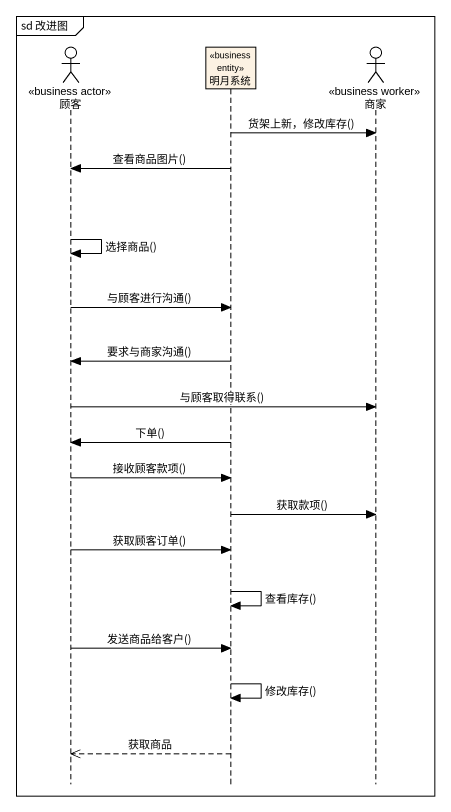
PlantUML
@startuml
mainframe sd 改进图
hide footbox
actor 顾客 <<business actor>>
participant 明月系统 <<business entity>>
actor 商家 <<business worker>>

明月系统 -> 商家 : 货架上新，修改库存()
明月系统 -> 顾客 : 查看商品图片()
顾客 -> 顾客 : 选择商品()
顾客 -> 明月系统 : 与顾客进行沟通()
明月系统 -> 顾客 : 要求与商家沟通()
顾客 -> 商家 : 与顾客取得联系()
明月系统 -> 顾客 : 下单()
顾客 -> 明月系统 : 接收顾客款项()
明月系统 -> 商家 : 获取款项()
顾客 -> 明月系统 : 获取顾客订单()
明月系统 -> 明月系统 : 查看库存()
顾客 -> 明月系统 : 发送商品给客户()
明月系统 -> 明月系统 : 修改库存()
明月系统 -->> 顾客 : 获取商品
@enduml
